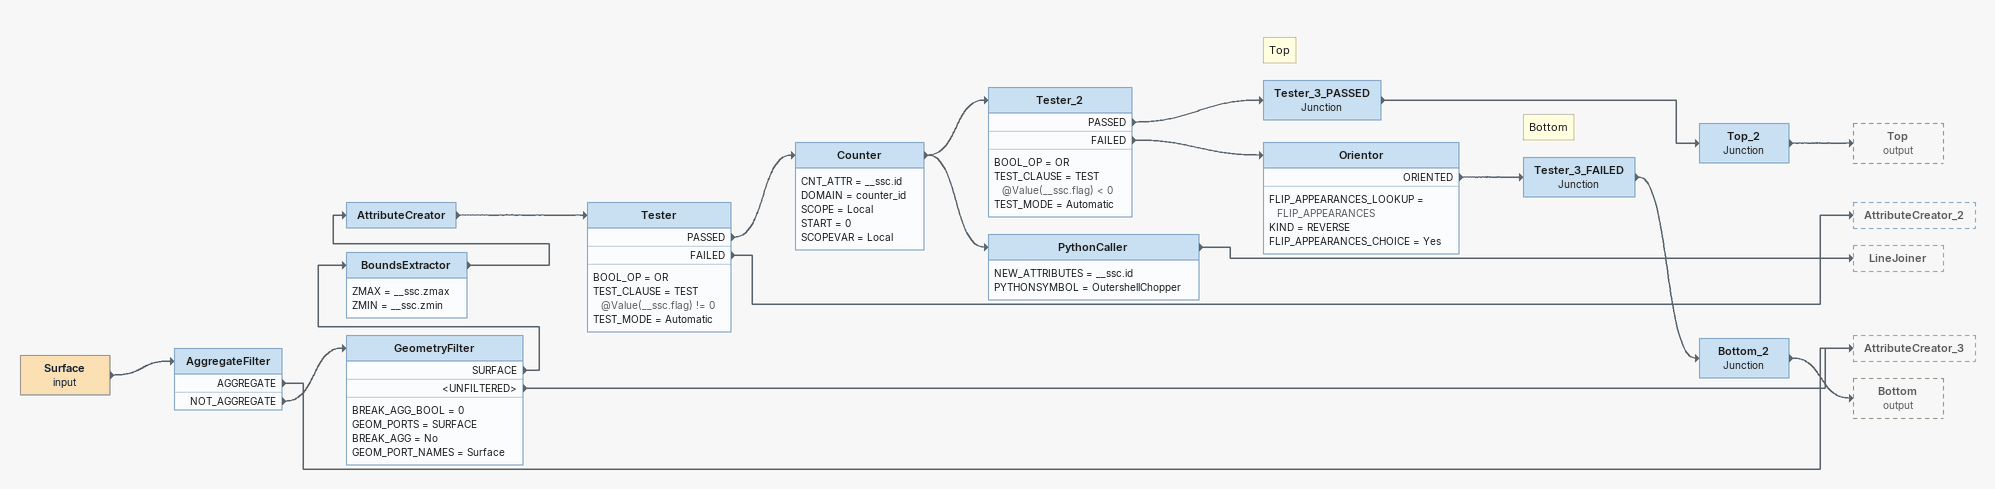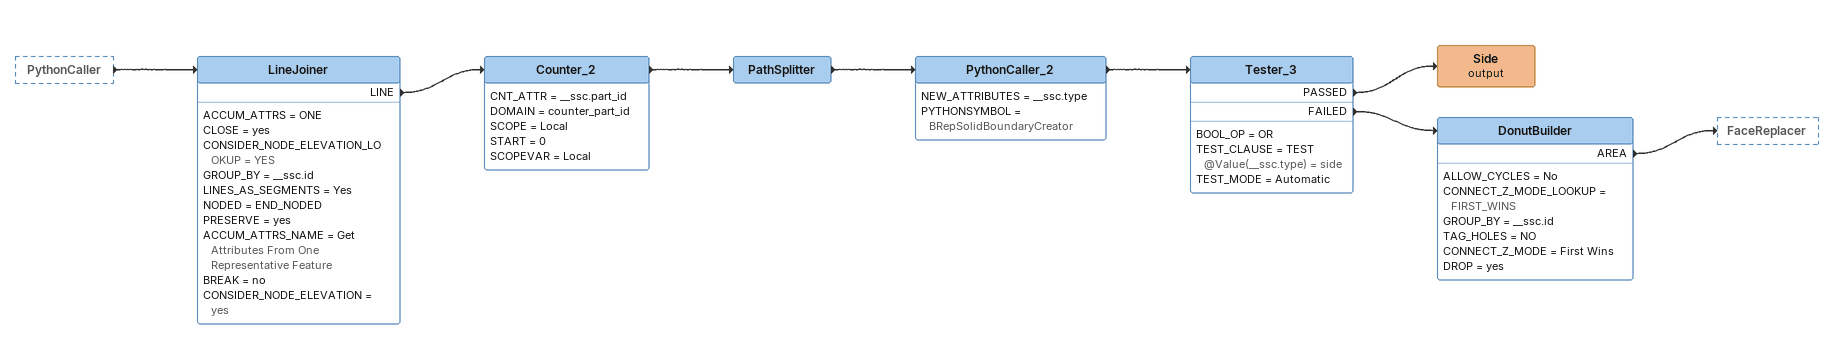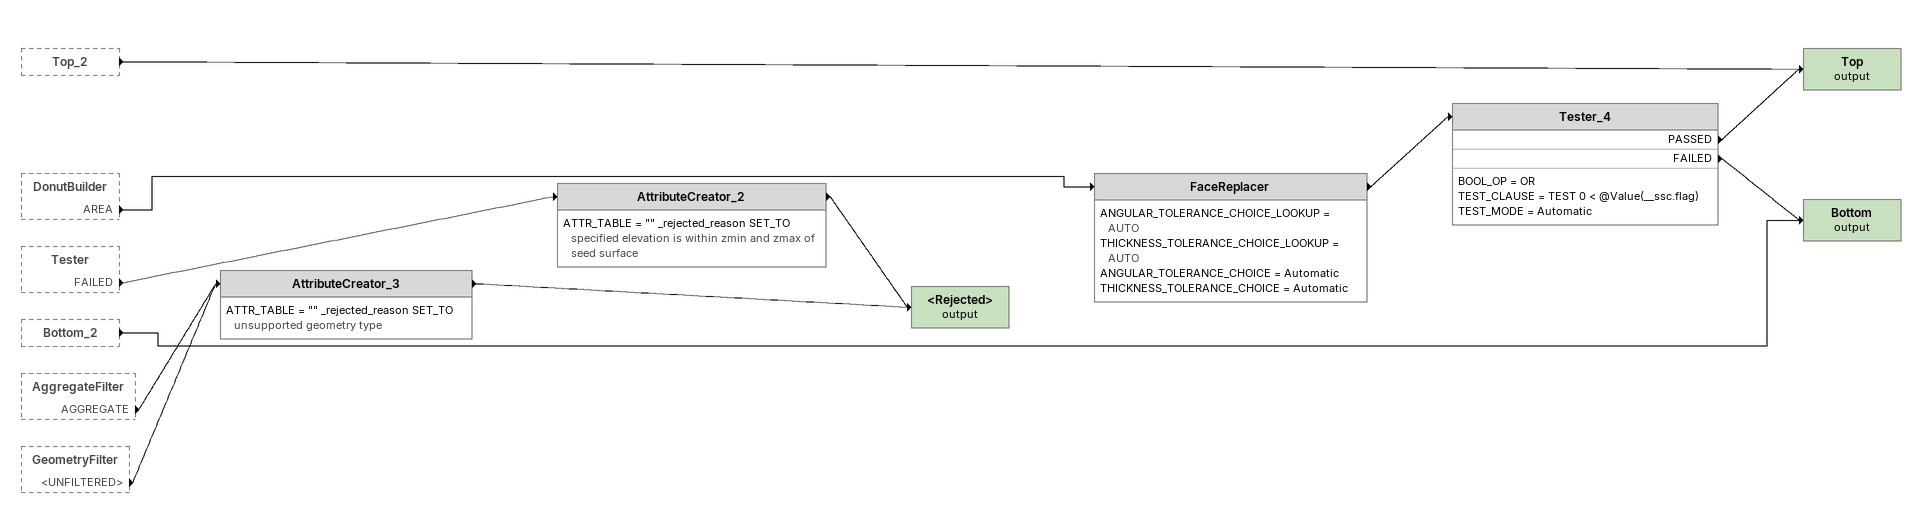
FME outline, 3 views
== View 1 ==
Surface (input)
    -> AggregateFilter
AggregateFilter
    AGGREGATE -> AttributeCreator_3
    NOT_AGGREGATE -> GeometryFilter
GeometryFilter
    BREAK_AGG_BOOL = 0
    GEOM_PORTS = SURFACE
    BREAK_AGG = No
    GEOM_PORT_NAMES = Surface
    SURFACE -> BoundsExtractor
    <UNFILTERED> -> AttributeCreator_3
BoundsExtractor
    ZMAX = __ssc.zmax
    ZMIN = __ssc.zmin
    -> AttributeCreator
AttributeCreator
    -> Tester
Tester
    BOOL_OP = OR
    TEST_CLAUSE = TEST @Value(__ssc.flag) != 0
    TEST_MODE = Automatic
    PASSED -> Counter
    FAILED -> AttributeCreator_2
Counter
    CNT_ATTR = __ssc.id
    DOMAIN = counter_id
    SCOPE = Local
    START = 0
    SCOPEVAR = Local
    -> Tester_2
    -> PythonCaller
Tester_2
    BOOL_OP = OR
    TEST_CLAUSE = TEST @Value(__ssc.flag) < 0
    TEST_MODE = Automatic
    PASSED -> Tester_3_PASSED
    FAILED -> Orientor
Note: Top
Tester_3_PASSED: Junction
    -> Top_2
Top_2: Junction
    -> Top (output)
Orientor
    FLIP_APPEARANCES_LOOKUP = FLIP_APPEARANCES
    KIND = REVERSE
    FLIP_APPEARANCES_CHOICE = Yes
    ORIENTED -> Tester_3_FAILED
Note: Bottom
Tester_3_FAILED: Junction
    -> Bottom_2
Bottom_2: Junction
    -> Bottom (output)
PythonCaller
    NEW_ATTRIBUTES = __ssc.id
    PYTHONSYMBOL = OutershellChopper
    -> LineJoiner

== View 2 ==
PythonCaller [outside]
    -> LineJoiner
LineJoiner
    ACCUM_ATTRS = ONE
    CLOSE = yes
    CONSIDER_NODE_ELEVATION_LOOKUP = YES
    GROUP_BY = __ssc.id
    LINES_AS_SEGMENTS = Yes
    NODED = END_NODED
    PRESERVE = yes
    ACCUM_ATTRS_NAME = Get Attributes From One Representative Feature
    BREAK = no
    CONSIDER_NODE_ELEVATION = yes
    LINE -> Counter_2
Counter_2
    CNT_ATTR = __ssc.part_id
    DOMAIN = counter_part_id
    SCOPE = Local
    START = 0
    SCOPEVAR = Local
    -> PathSplitter
PathSplitter
    -> PythonCaller_2
PythonCaller_2
    NEW_ATTRIBUTES = __ssc.type
    PYTHONSYMBOL = BRepSolidBoundaryCreator
    -> Tester_3
Tester_3
    BOOL_OP = OR
    TEST_CLAUSE = TEST @Value(__ssc.type) = side
    TEST_MODE = Automatic
    PASSED -> Side (output)
    FAILED -> DonutBuilder
Side (output)
DonutBuilder
    ALLOW_CYCLES = No
    CONNECT_Z_MODE_LOOKUP = FIRST_WINS
    GROUP_BY = __ssc.id
    TAG_HOLES = NO
    CONNECT_Z_MODE = First Wins
    DROP = yes
    AREA -> FaceReplacer

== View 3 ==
Top_2 [outside]
    -> Top (output)
DonutBuilder [outside]
    AREA -> FaceReplacer
Tester [outside]
    FAILED -> AttributeCreator_2
Bottom_2 [outside]
    -> Bottom (output)
AggregateFilter [outside]
    AGGREGATE -> AttributeCreator_3
GeometryFilter [outside]
    <UNFILTERED> -> AttributeCreator_3
FaceReplacer
    ANGULAR_TOLERANCE_CHOICE_LOOKUP = AUTO
    THICKNESS_TOLERANCE_CHOICE_LOOKUP = AUTO
    ANGULAR_TOLERANCE_CHOICE = Automatic
    THICKNESS_TOLERANCE_CHOICE = Automatic
    -> Tester_4
Tester_4
    BOOL_OP = OR
    TEST_CLAUSE = TEST 0 < @Value(__ssc.flag)
    TEST_MODE = Automatic
    PASSED -> Top (output)
    FAILED -> Bottom (output)
Top (output)
Bottom (output)
AttributeCreator_2
    ATTR_TABLE = "" _rejected_reason SET_TO specified elevation is within zmin and zmax of seed surface
    -> <Rejected> (output)
AttributeCreator_3
    ATTR_TABLE = "" _rejected_reason SET_TO unsupported geometry type
    -> <Rejected> (output)
<Rejected> (output)
